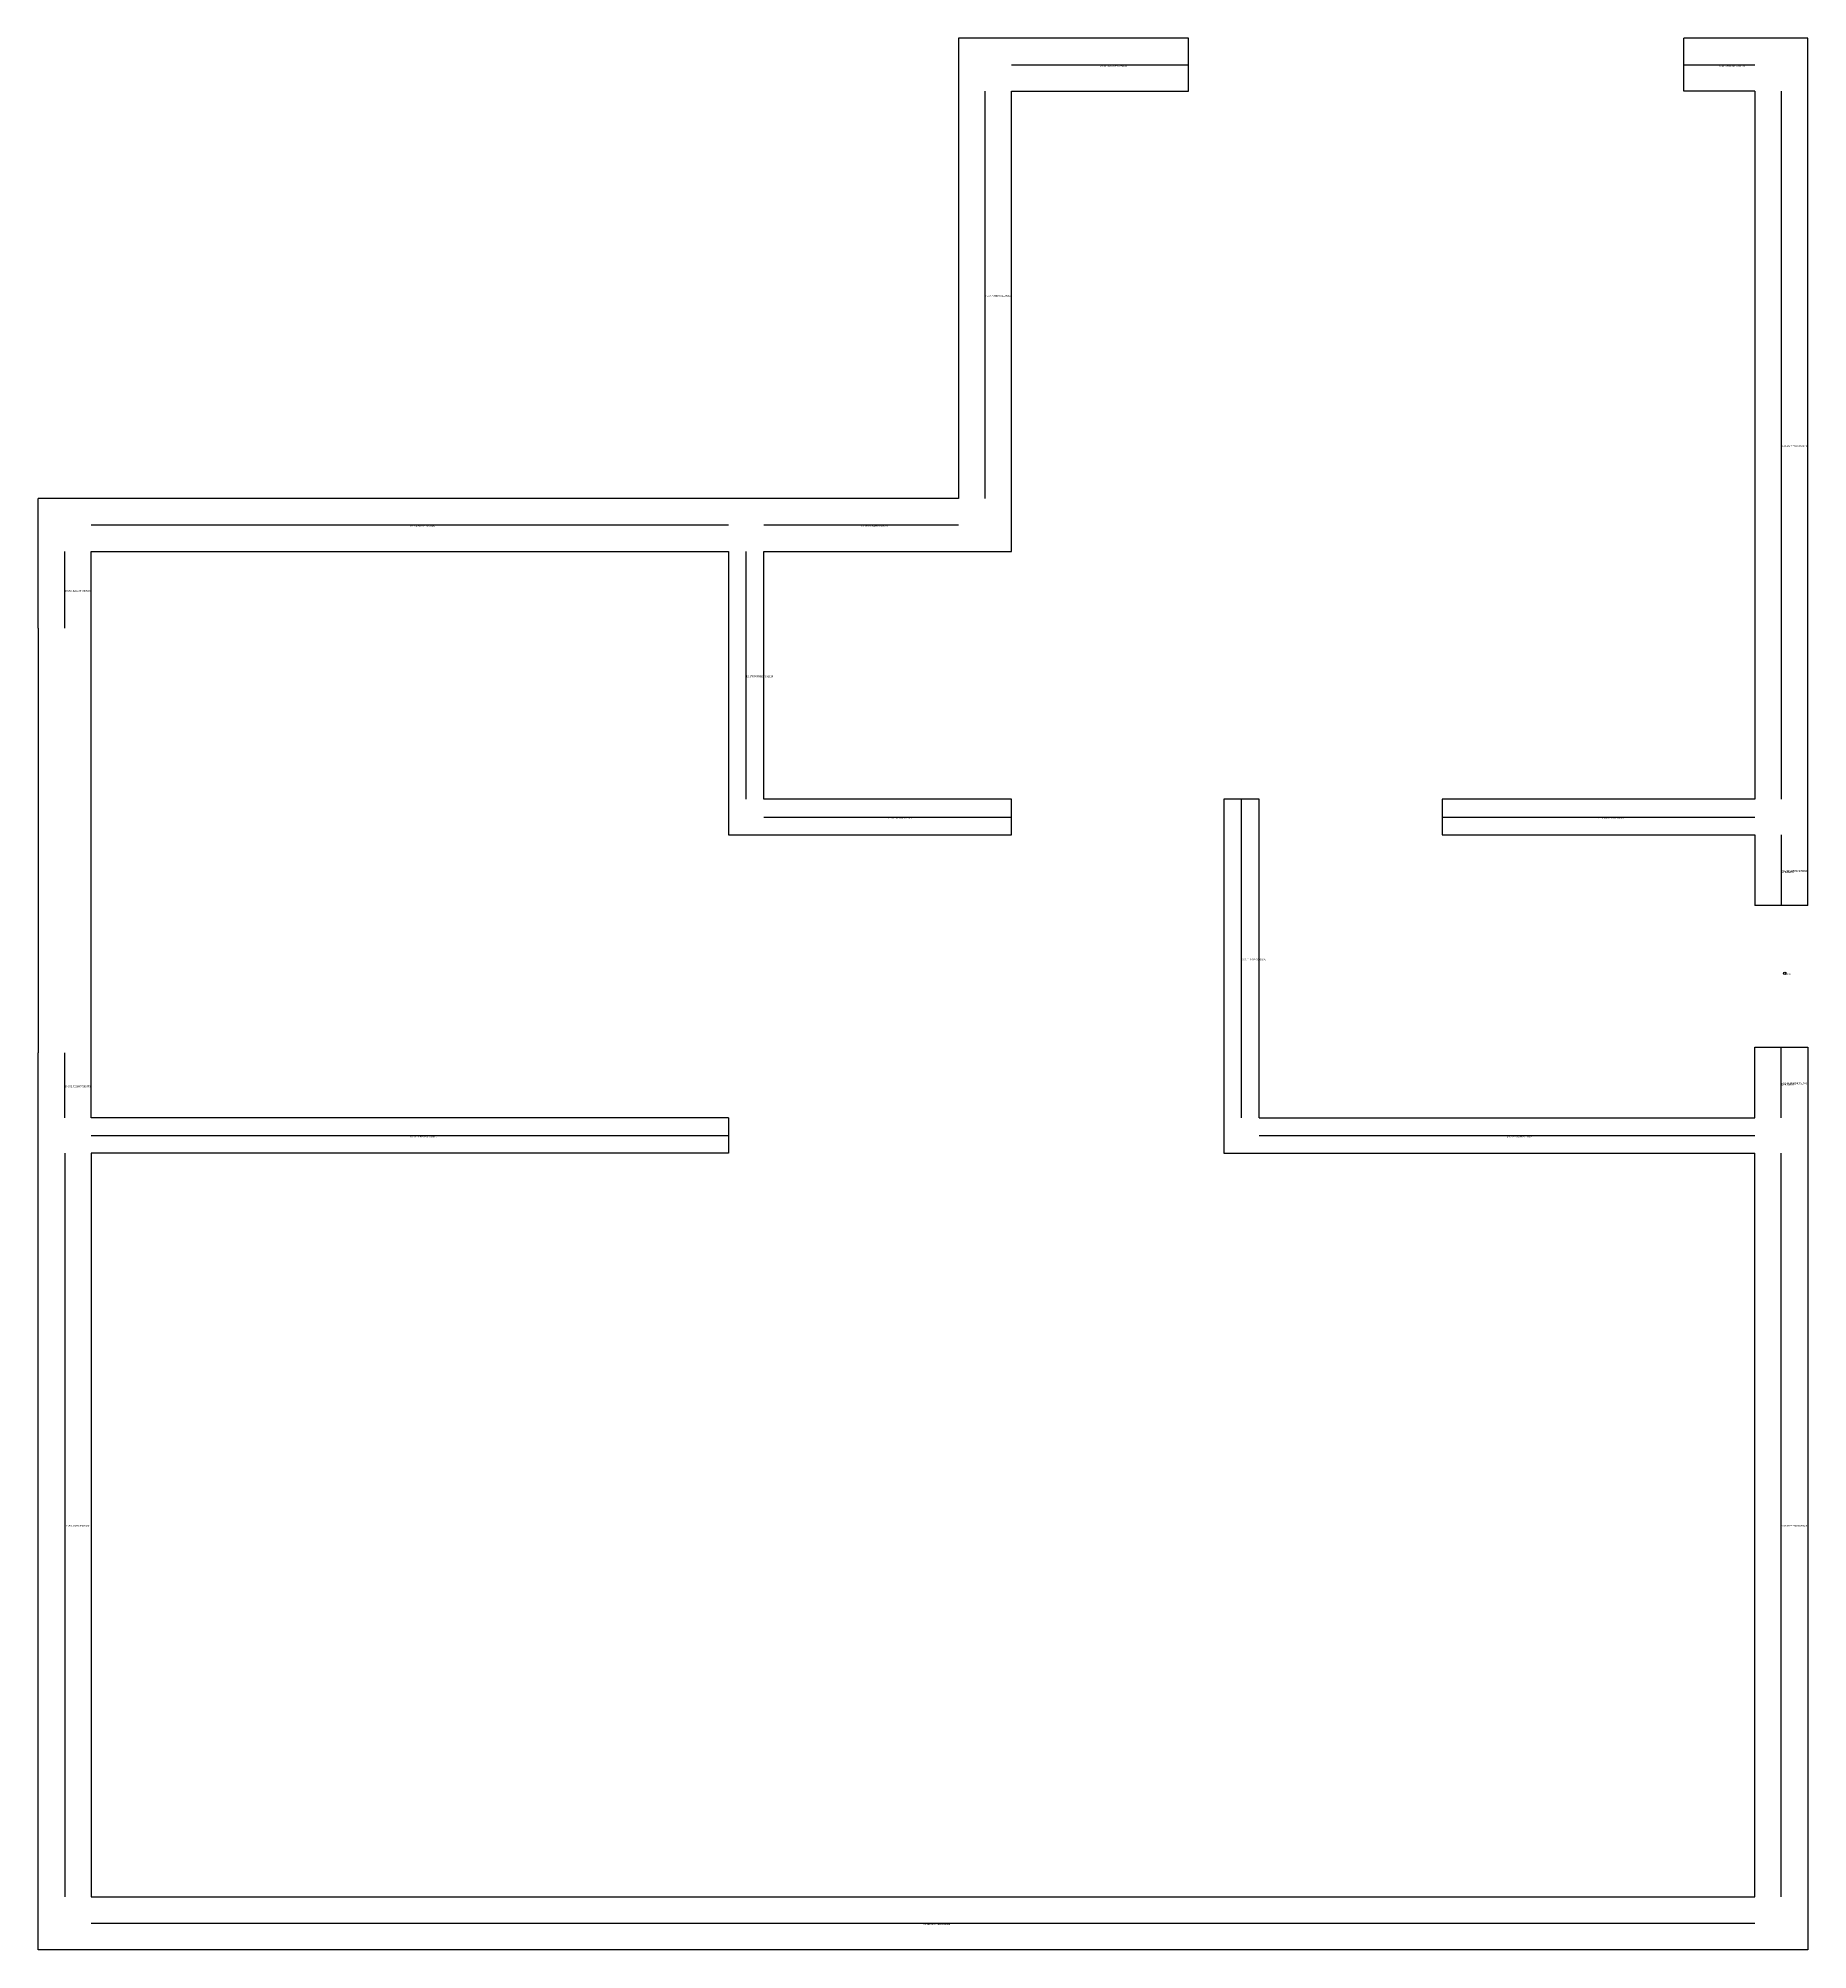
# Model space of a CAD drawing. Header units: metres. Extents: x 355 to 655, y 475 to 799.
import ezdxf

# ---------------------------------------------------------------- set-up
doc = ezdxf.new("R2010")
doc.units = ezdxf.units.M

msp = doc.modelspace()

# ---------------------------------------------------------------- linework, layer by layer
at = {"layer": 'centrelines'}
for p, q in [((520, 794.5), (550, 794.5)), ((634, 794.5), (646, 794.5)), ((515.5, 790), (515.5, 721)), ((650.5, 790), (650.5, 670)), ((364, 716.5), (472, 716.5)), ((478, 716.5), (511, 716.5)), ((359.5, 699), (359.5, 712)), ((475, 670), (475, 712)), ((559, 616), (559, 670)), ((478, 667), (520, 667)), ((593, 667), (646, 667)), ((650.5, 664), (650.5, 652)), ((359.5, 616), (359.5, 627)), ((650.5, 616), (650.5, 628)), ((364, 613), (472, 613)), ((562, 613), (646, 613)), ((359.5, 610), (359.5, 484)), ((650.5, 484), (650.5, 610)), ((364, 479.5), (646, 479.5))]:
    msp.add_line(p, q, dxfattribs=at)
at = {"layer": 'entity_location'}
msp.add_circle((651.11, 640.5), 0.2, dxfattribs=at)
at = {"layer": 'wall'}
for p, q in [((550, 799), (511, 799)), ((511, 799), (511, 721)), ((550, 790), (550, 799)), ((655, 799), (634, 799)), ((634, 790), (634, 799)), ((655, 652), (655, 799)), ((520, 712), (520, 790)), ((520, 790), (550, 790)), ((646, 790), (634, 790)), ((646, 790), (646, 670)), ((355, 699), (355, 721)), ((511, 721), (355, 721)), ((364, 699), (364, 712)), ((364, 712), (472, 712)), ((472, 712), (472, 664)), ((478, 670), (478, 712)), ((478, 712), (520, 712)), ((355, 699), (355, 627)), ((364, 627), (364, 699)), ((520, 670), (478, 670)), ((520, 664), (520, 670)), ((562, 670), (556, 670)), ((556, 670), (556, 610)), ((562, 616), (562, 670)), ((646, 670), (593, 670)), ((593, 670), (593, 664)), ((472, 664), (520, 664)), ((593, 664), (646, 664)), ((646, 664), (646, 652)), ((655, 652), (646, 652)), ((355, 475), (355, 627)), ((364, 616), (364, 627)), ((646, 616), (646, 628)), ((646, 628), (655, 628)), ((655, 628), (655, 475)), ((472, 616), (364, 616)), ((472, 616), (472, 610)), ((562, 616), (646, 616)), ((472, 610), (364, 610)), ((364, 610), (364, 484)), ((556, 610), (646, 610)), ((646, 484), (646, 610)), ((364, 484), (646, 484)), ((655, 475), (355, 475))]:
    msp.add_line(p, q, dxfattribs=at)

# ---------------------------------------------------------------- texts
at = {"layer": 'centrelines', "char_height": 0.3, "attachment_point": 1}
for s, insert in [('14 184.22535447791213', (535, 794.5)), ('8 154.08319277703458', (640, 794.5)), ('9 157.70348774119614', (515.5, 755.5)), ('4 29.504727118952445', (650.5, 730)), ('15 194.5676723576457', (418, 716.5)), ('10 159.39543691355223', (494.5, 716.5)), ('18 297.42083972499205', (359.5, 705.5)), ('12 178.56458524161118', (475, 691)), ('7 133.7621488931675', (499, 667)), ('2 26.986837028896552', (619.5, 667)), ('0 11.514628710235906', (650.5, 658)), ('6 92.11120279243526', (559, 643)), ('16 291.92359772824534', (359.5, 621.5)), ('1 12.516536140731748', (650.5, 622)), ('13 181.21026792238877', (418, 613)), ('3 27.97253347011039', (604, 613)), ('17 293.2020488573201', (359.5, 547)), ('5 30.507727364275848', (650.5, 547)), ('11 161.08271464018966', (505, 479.5))]:
    msp.add_mtext(s, dxfattribs=dict(at, insert=insert))
at = {"layer": 'chosen_line', "color": 3, "char_height": 0.5, "attachment_point": 1}
for insert in [(650.5, 658), (650.5, 622)]:
    msp.add_mtext('chosen', dxfattribs=dict(at, insert=insert))
at = {"layer": 'debug', "insert": (651.11, 640.5), "char_height": 0.2, "attachment_point": 1}
msp.add_mtext('651, 640', dxfattribs=at)

doc.saveas('drawing.dxf')
